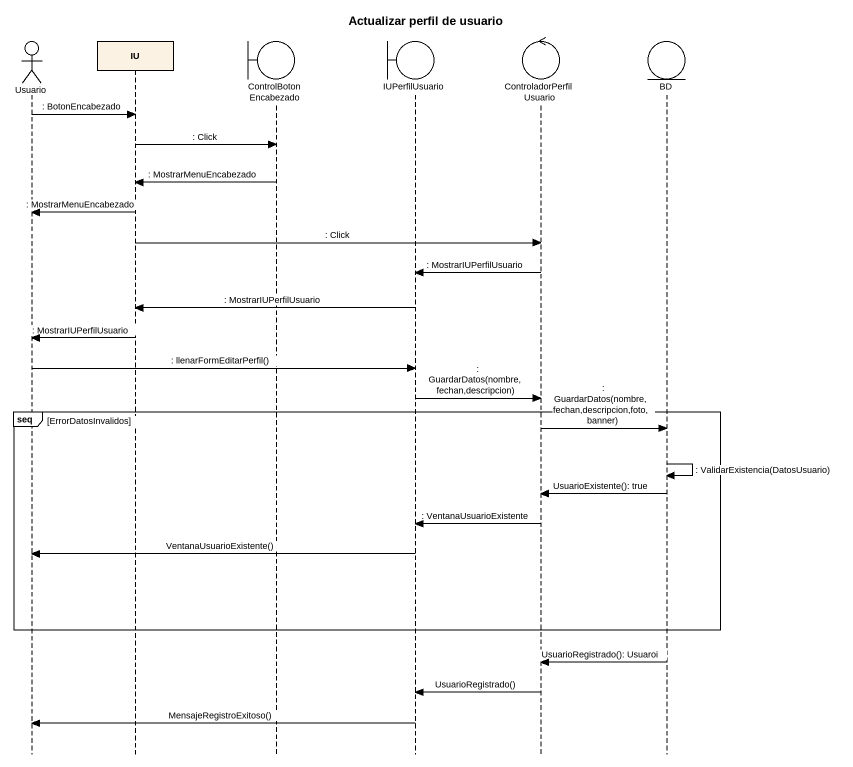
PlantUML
@startuml
title Actualizar perfil de usuario
hide footbox
actor Usuario
participant IU
boundary ControlBotonEncabezado
boundary IUPerfilUsuario
control ControladorPerfilUsuario
entity BD

Usuario -> IU : : BotonEncabezado
IU -> ControlBotonEncabezado : : Click
ControlBotonEncabezado -> IU : : MostrarMenuEncabezado
IU -> Usuario : : MostrarMenuEncabezado
IU -> ControladorPerfilUsuario : : Click
ControladorPerfilUsuario -> IUPerfilUsuario : : MostrarIUPerfilUsuario
IUPerfilUsuario -> IU : : MostrarIUPerfilUsuario
IU -> Usuario : : MostrarIUPerfilUsuario
Usuario -> IUPerfilUsuario : : llenarFormEditarPerfil()
IUPerfilUsuario -> ControladorPerfilUsuario : : GuardarDatos(nombre,fechan,descripcion)
group seq [ErrorDatosInvalidos]
  ControladorPerfilUsuario -> BD : : GuardarDatos(nombre,fechan,descripcion,foto,banner)
  BD -> BD : : ValidarExistencia(DatosUsuario)
  BD -> ControladorPerfilUsuario : UsuarioExistente(): true
  ControladorPerfilUsuario -> IUPerfilUsuario : : VentanaUsuarioExistente
  IUPerfilUsuario -> Usuario : VentanaUsuarioExistente()
end
BD -> ControladorPerfilUsuario : UsuarioRegistrado(): Usuaroi
ControladorPerfilUsuario -> IUPerfilUsuario : UsuarioRegistrado()
IUPerfilUsuario -> Usuario : MensajeRegistroExitoso()
@enduml
